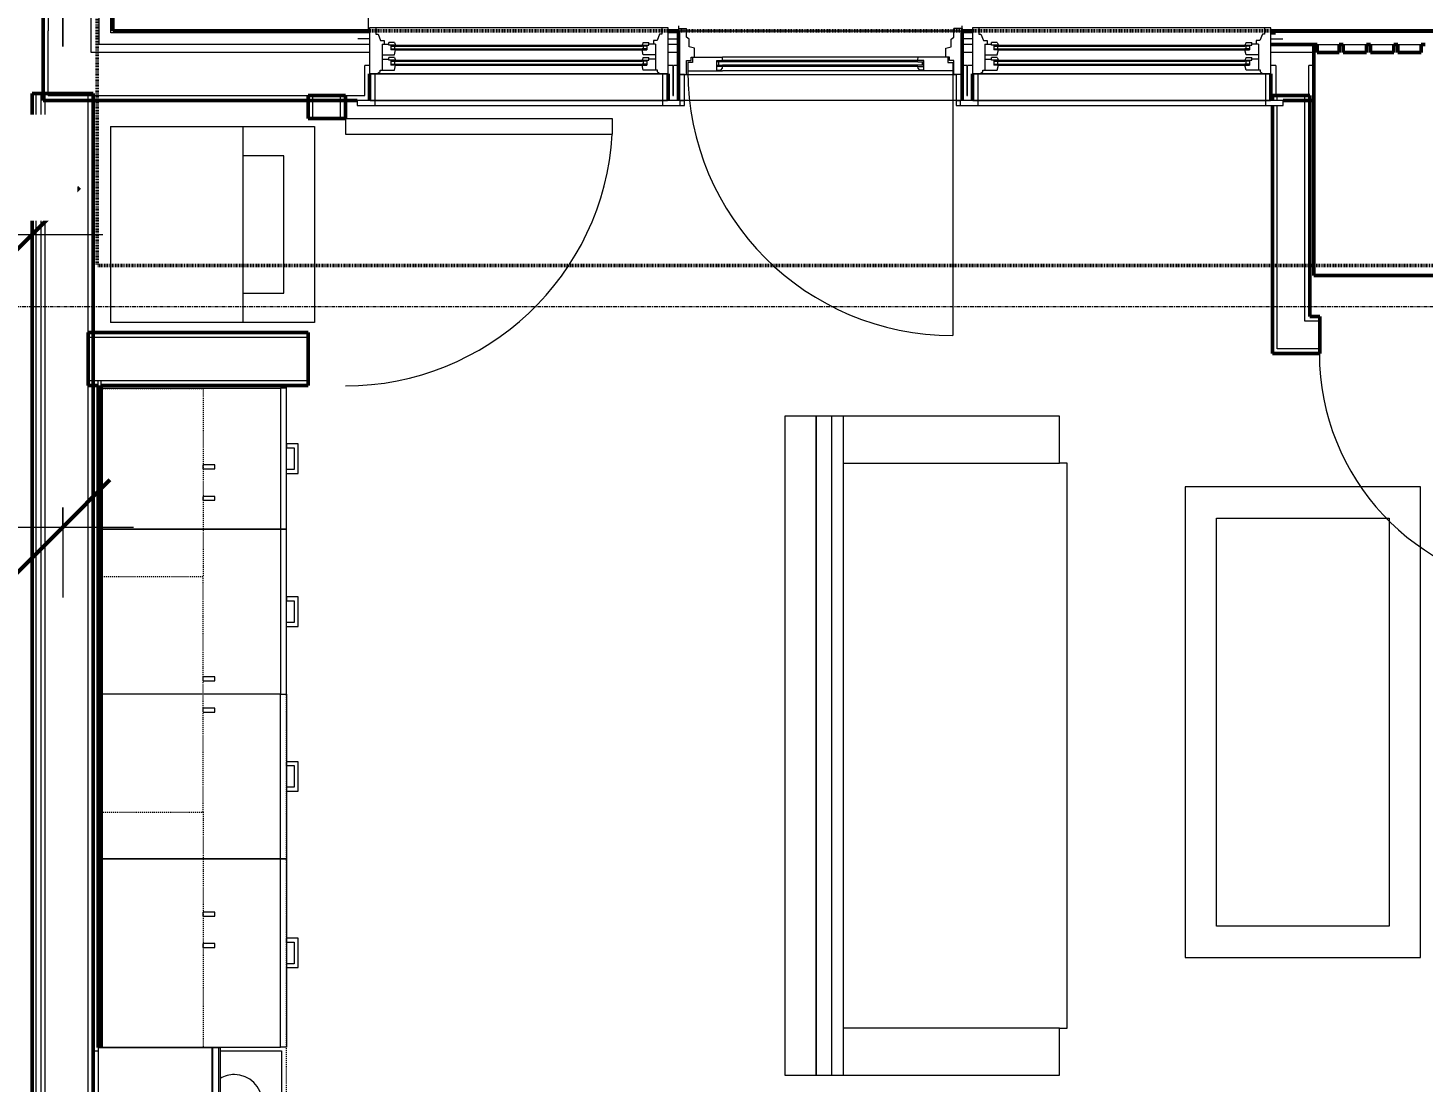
# Model space of a CAD drawing. Header units: inches. Extents: x -4217 to -1814, y 9706 to 12425.
# Drawn here: x -3410.9 to -3233.1, y 10717.4 to 10851.8 of the extents above; entities that cross this region are included whole.
import ezdxf

# ---------------------------------------------------------------- set-up
doc = ezdxf.new("R2010")
doc.units = ezdxf.units.IN
doc.header["$MEASUREMENT"] = 0
for name, pattern in [('Dash', [0.25, 0.125, -0.125]), ('Dash 1_16_', [0.125, 0.0625, -0.0625]), ('Grid Line 1_2_', [0.875, 0.5, -0.125, 0.125, -0.125])]:
    doc.linetypes.add(name, pattern=pattern)
for name, color, linetype, lineweight in [('A-ANNO-DIMS', 211, 'Continuous', 9), ('A-ANNO-DIMS-96', 211, 'Continuous', 9), ('A-DOOR-1', 7, 'Continuous', 9), ('A-DOOR-2', 50, 'Continuous', 20), ('A-DOOR-FRAM-1', 50, 'Continuous', 20), ('A-DOOR-FRAM-2', 7, 'Continuous', 9), ('A-DOOR-GLAZ-1', 7, 'Continuous', 9), ('A-FLOR-1', 10, 'Continuous', 13), ('A-FLOR-HRAL-1', 7, 'Continuous', 9), ('A-GENM-2', 7, 'Continuous', 9), ('A-GENM-3', 250, 'Continuous', 50), ('A-GLAZ-2', 250, 'Continuous', 50), ('A-GLAZ-3', 7, 'Continuous', 9), ('A-GLAZ-4', 50, 'Continuous', 20), ('A-WALL', 113, 'Continuous', 13), ('A-WALL-3', 250, 'Continuous', 50), ('A-WALL-4', 10, 'Continuous', 13), ('C-PROP-LINE-2', 91, 'Dash 1_16_', 50), ('I-FURN', 30, 'Continuous', 9), ('I-FURN-1', 7, 'Continuous', 9), ('I-WALL-3', 2, 'Continuous', 50), ('P-SANR-FIXT-2', 7, 'Continuous', 9), ('Q-CASE-3', 7, 'Continuous', 9), ('Q-CASE-4', 7, 'Dash', 9), ('Q-CASE-HDLN-1', 7, 'Dash', 9), ('Q-SPCQ-1', 7, 'Continuous', 9), ('S-GRID-1', 1, 'Grid Line 1_2_', 9)]:
    doc.layers.add(name, color=color, linetype=linetype, lineweight=lineweight)
doc.styles.add('Century Gothic', font='ufonts.com_century-gothic.ttf', dxfattribs={"height": 9})
doc.dimstyles.new('OD__1_16__Tol__', dxfattribs={"dimscale": 12, "dimtxt": 9.397514, "dimasz": 1, "dimexe": 0.75, "dimexo": 0.5, "dimgap": 0.125, "dimtad": 1, "dimdec": 4, "dimrnd": 0.0625, "dimzin": 3, "dimdsep": 46, "dimlunit": 4, "dimtxsty": 'Century Gothic', "dimblk1": 'OBLIQUE', "dimblk2": 'OBLIQUE', "dimsah": 1, "dimcen": 0.09, "dimdle": 0.75, "dimazin": 0, "dimtfac": 1, "dimtdec": 4, "dimtix": 1, "dimtmove": 0, "dimatfit": 3, "dimfxl": 1, "dimtvp": 1, "dimtfill": 1, "dimfrac": 2, "dimtolj": 1, "dimtzin": 0, "dimarcsym": 2})
doc.dimstyles.new('OD__1_8__Tol__', dxfattribs={"dimscale": 12, "dimtxt": 9.397514, "dimasz": 1, "dimexe": 0.75, "dimexo": 0.5, "dimgap": 0.125, "dimtad": 1, "dimdec": 3, "dimrnd": 0.125, "dimzin": 3, "dimdsep": 46, "dimlunit": 4, "dimtxsty": 'Century Gothic', "dimblk1": 'OBLIQUE', "dimblk2": 'OBLIQUE', "dimsah": 1, "dimcen": 0.09, "dimdle": 0.75, "dimazin": 0, "dimtfac": 1, "dimtdec": 4, "dimtix": 1, "dimtmove": 0, "dimatfit": 3, "dimfxl": 1, "dimtvp": 1, "dimtfill": 1, "dimfrac": 2, "dimtolj": 1, "dimtzin": 0, "dimarcsym": 2})

# ---------------------------------------------------------------- blocks, each defined once
blk = doc.blocks.new('DIMBLOCK2-FLOOR PLAN - 2ND FLOOR')
at = {"layer": 'A-ANNO-DIMS-96'}
for p, q in [((-3406.42, 10849.41), (-3406.42, 10966.51)), ((-3204.32, 10849.14), (-3204.32, 10966.51)), ((-3415.42, 10957.51), (-3204.32, 10957.51)), ((-3406.42, 10957.51), (-3406.42, 10849.41)), ((-3204.32, 10957.51), (-3204.32, 10849.14))]:
    blk.add_line(p, q, dxfattribs=at)
at = {"layer": 'A-ANNO-DIMS-96', "lineweight": 50}
for p, q in [((-3406.42, 10957.51), (-3400.42, 10963.51)), ((-3204.32, 10957.51), (-3198.32, 10963.51)), ((-3406.42, 10957.51), (-3412.42, 10951.51)), ((-3204.32, 10957.51), (-3210.32, 10951.51))]:
    blk.add_line(p, q, dxfattribs=at)
at = {"layer": 'A-ANNO-DIMS-96', "color": 0, "insert": (-3339.61, 10970.55), "char_height": 9, "width": 82.1611, "attachment_point": 1, "line_spacing_factor": 0.984502, "style": 'Century Gothic', "bg_fill": 3, "box_fill_scale": 1.25, "bg_fill_color": 256, "bg_fill_true_color": 13158600, "bg_fill_transparency": 0}
blk.add_mtext('16\' - 10 1/8"', dxfattribs=at)
blk = doc.blocks.new('_Oblique')
at = {"color": 0, "linetype": 'ByBlock', "lineweight": -2}
blk.add_line((-0.5, -0.5), (0.5, 0.5), dxfattribs=at)
blk = doc.blocks.new('DIMBLOCK18-FLOOR PLAN - 2ND FLOOR')
at = {"layer": 'A-ANNO-DIMS-96', "lineweight": 50}
for p, q in [((-3479.55, 10825.42), (-3473.55, 10831.42)), ((-3410.3, 10825.42), (-3404.3, 10831.42)), ((-3479.55, 10825.42), (-3485.55, 10819.42)), ((-3410.3, 10825.42), (-3416.3, 10819.42))]:
    blk.add_line(p, q, dxfattribs=at)
at = {"layer": 'A-ANNO-DIMS-96'}
for p, q in [((-3479.55, 10827.91), (-3479.55, 10816.42)), ((-3479.55, 10825.42), (-3479.55, 10827.91)), ((-3410.3, 10827.91), (-3410.3, 10816.42)), ((-3410.3, 10825.42), (-3410.3, 10827.91)), ((-3488.55, 10825.42), (-3401.3, 10825.42))]:
    blk.add_line(p, q, dxfattribs=at)
at = {"layer": 'A-ANNO-DIMS-96', "color": 0, "insert": (-3457.16, 10820.69), "char_height": 9, "width": 29.356, "attachment_point": 1, "line_spacing_factor": 0.984502, "style": 'Century Gothic', "bg_fill": 3, "box_fill_scale": 1.25, "bg_fill_color": 256, "bg_fill_true_color": 13158600, "bg_fill_transparency": 0}
blk.add_mtext('69.3', dxfattribs=at)
at = {"layer": 'A-ANNO-DIMS-96', "color": 0, "insert": (-3472.15, 10838.46), "char_height": 9, "width": 65.3351, "attachment_point": 1, "line_spacing_factor": 0.984502, "style": 'Century Gothic', "bg_fill": 3, "box_fill_scale": 1.25, "bg_fill_color": 256, "bg_fill_true_color": 13158600, "bg_fill_transparency": 0}
blk.add_mtext('5\' - 9 1/4"', dxfattribs=at)
blk = doc.blocks.new('DIMBLOCK19-FLOOR PLAN - 2ND FLOOR')
at = {"layer": 'A-ANNO-DIMS-96', "lineweight": 50}
for p, q in [((-3483.42, 10788.14), (-3477.42, 10794.14)), ((-3406.42, 10788.14), (-3400.42, 10794.14)), ((-3483.42, 10788.14), (-3489.42, 10782.14)), ((-3406.42, 10788.14), (-3412.42, 10782.14))]:
    blk.add_line(p, q, dxfattribs=at)
at = {"layer": 'A-ANNO-DIMS-96'}
for p, q in [((-3483.42, 10790.63), (-3483.42, 10779.14)), ((-3483.42, 10788.14), (-3483.42, 10790.63)), ((-3406.42, 10790.63), (-3406.42, 10779.14)), ((-3406.42, 10788.14), (-3406.42, 10790.63)), ((-3492.42, 10788.14), (-3397.42, 10788.14))]:
    blk.add_line(p, q, dxfattribs=at)
at = {"layer": 'A-ANNO-DIMS-96', "color": 0, "char_height": 9, "attachment_point": 1, "line_spacing_factor": 0.984502, "style": 'Century Gothic', "bg_fill": 3, "box_fill_scale": 1.25, "bg_fill_color": 256, "bg_fill_true_color": 13158600, "bg_fill_transparency": 0}
for s, insert, width in [('6\' - 5"', (-3460.66, 10801.18), 37.7691), ('77.0', (-3457.16, 10783.41), 29.356)]:
    blk.add_mtext(s, dxfattribs=dict(at, insert=insert, width=width))

msp = doc.modelspace()

# ---------------------------------------------------------------- linework, layer by layer
at = {"layer": 'A-DOOR-1'}
for centre, radius, start, end in [((-3370.42233, 10840.19731), 34.06659, 270, 356.634313), ((-3216.27618, 10810.2394), 30.06659, 180, 266.1859252)]:
    msp.add_arc(centre, radius, start, end, dxfattribs=at)
at = {"layer": 'A-DOOR-2'}
for p, q in [((-3370.42233, 10840.19731), (-3336.4145, 10840.19731)), ((-3370.42233, 10840.19731), (-3370.42233, 10838.19731)), ((-3336.4145, 10840.19731), (-3336.4145, 10838.19731)), ((-3370.42233, 10838.19731), (-3336.4145, 10838.19731))]:
    msp.add_line(p, q, dxfattribs=at)
at = {"layer": 'A-DOOR-FRAM-2'}
for p, q in [((-3327.74952, 10841.8894), (-3327.23624, 10841.8894)), ((-3292.61124, 10841.8894), (-3292.09796, 10841.8894))]:
    msp.add_line(p, q, dxfattribs=at)
at = {"layer": 'A-GENM-3'}
msp.add_line((-3247.06419, 10820.2019), (-3219.18919, 10820.2019), dxfattribs=at)
at = {"layer": 'A-GLAZ-3'}
for p, q in [((-3368.89796, 10841.8894), (-3327.74952, 10841.8894)), ((-3292.09796, 10841.8894), (-3250.94952, 10841.8894))]:
    msp.add_line(p, q, dxfattribs=at)
at = {"layer": 'A-WALL'}
for p, q in [((-3409.79874, 10450.9144), (-3409.79874, 10843.4144)), ((-3409.17374, 10451.5394), (-3409.17374, 10843.4144)), ((-3408.67374, 10452.0394), (-3408.67374, 10843.4144)), ((-3403.17374, 10457.5394), (-3403.17374, 10843.4144))]:
    msp.add_line(p, q, dxfattribs=at)
at = {"layer": 'A-WALL-3'}
for p, q in [((-3252.32374, 10841.8894), (-3252.32374, 10810.2394)), ((-3375.17233, 10840.19731), (-3370.42233, 10840.19731)), ((-3246.27618, 10814.9894), (-3247.57374, 10814.9894)), ((-3246.27618, 10810.2394), (-3246.27618, 10814.9894)), ((-3375.17233, 10806.19731), (-3375.17233, 10812.94731)), ((-3252.32374, 10810.2394), (-3251.69874, 10810.2394)), ((-3251.69874, 10810.2394), (-3247.57374, 10810.2394)), ((-3247.57374, 10810.2394), (-3246.27618, 10810.2394)), ((-3403.17374, 10806.19731), (-3401.92374, 10806.19731)), ((-3401.54874, 10806.19731), (-3375.17233, 10806.19731))]:
    msp.add_line(p, q, dxfattribs=at)
at = {"layer": 'A-WALL-4'}
for p, q in [((-3251.69874, 10810.8644), (-3251.69874, 10841.8894)), ((-3247.57374, 10814.3644), (-3248.19874, 10814.3644)), ((-3246.27618, 10814.3644), (-3247.57374, 10814.3644)), ((-3248.19874, 10810.8644), (-3251.69874, 10810.8644)), ((-3247.57374, 10810.8644), (-3248.19874, 10810.8644)), ((-3246.27618, 10810.8644), (-3247.57374, 10810.8644)), ((-3403.17374, 10806.82231), (-3401.92374, 10806.82231)), ((-3401.92374, 10806.82231), (-3401.54874, 10806.82231)), ((-3401.92374, 10806.82231), (-3401.54874, 10806.82231)), ((-3401.92374, 10806.19731), (-3401.92374, 10806.82231)), ((-3401.54874, 10806.82231), (-3375.17233, 10806.82231)), ((-3401.54874, 10806.19731), (-3401.54874, 10806.82231))]:
    msp.add_line(p, q, dxfattribs=at)
at = {"layer": 'I-FURN'}
for p, q in [((-3310.44874, 10718.2642), (-3310.44874, 10802.2642)), ((-3310.44874, 10802.2642), (-3310.44874, 10718.2642)), ((-3306.94874, 10802.2642), (-3310.44874, 10802.2642)), ((-3308.44874, 10718.2642), (-3308.44874, 10802.2642)), ((-3279.44874, 10802.2642), (-3306.94874, 10802.2642)), ((-3306.94874, 10718.2642), (-3306.94874, 10802.2642)), ((-3279.44874, 10796.2642), (-3279.44874, 10802.2642)), ((-3306.94874, 10796.2642), (-3279.44874, 10796.2642)), ((-3278.44874, 10796.2642), (-3279.44874, 10796.2642)), ((-3278.44874, 10724.2642), (-3278.44874, 10796.2642)), ((-3279.44874, 10724.2642), (-3306.94874, 10724.2642)), ((-3279.44874, 10724.2642), (-3278.44874, 10724.2642)), ((-3279.44874, 10718.2642), (-3279.44874, 10724.2642)), ((-3310.44874, 10718.2642), (-3306.94874, 10718.2642)), ((-3306.94874, 10718.2642), (-3279.44874, 10718.2642))]:
    msp.add_line(p, q, dxfattribs=at)
at = {"layer": 'I-FURN-1'}
for p, q in [((-3314.44874, 10802.2642), (-3314.44874, 10718.2642)), ((-3310.44874, 10802.2642), (-3314.44874, 10802.2642)), ((-3233.44874, 10793.2642), (-3263.44874, 10793.2642)), ((-3263.44874, 10793.2642), (-3263.44874, 10733.2642)), ((-3233.44874, 10733.2642), (-3233.44874, 10793.2642)), ((-3259.44874, 10737.2642), (-3259.44874, 10789.2642)), ((-3259.44874, 10789.2642), (-3237.44874, 10789.2642)), ((-3237.44874, 10789.2642), (-3237.44874, 10737.2642)), ((-3237.44874, 10737.2642), (-3259.44874, 10737.2642)), ((-3263.44874, 10733.2642), (-3233.44874, 10733.2642)), ((-3314.44874, 10718.2642), (-3310.44874, 10718.2642))]:
    msp.add_line(p, q, dxfattribs=at)
at = {"layer": 'I-WALL-3'}
for p, q in [((-3410.29874, 10843.4144), (-3410.29874, 10450.4144)), ((-3402.54874, 10843.4144), (-3410.29874, 10843.4144)), ((-3402.54874, 10458.1644), (-3402.54874, 10843.4144))]:
    msp.add_line(p, q, dxfattribs=at)
at = {"layer": 'P-SANR-FIXT-2'}
for p, q in [((-3400.33483, 10839.19731), (-3374.33483, 10839.19731)), ((-3400.33483, 10839.19731), (-3400.33483, 10814.19731)), ((-3383.42858, 10814.19731), (-3383.42858, 10839.19731)), ((-3374.33483, 10839.19731), (-3374.33483, 10814.19731)), ((-3378.24108, 10835.44731), (-3383.42858, 10835.44731)), ((-3378.24108, 10817.94731), (-3378.24108, 10835.44731)), ((-3383.42858, 10817.94731), (-3378.24108, 10817.94731)), ((-3374.33483, 10814.19731), (-3400.33483, 10814.19731))]:
    msp.add_line(p, q, dxfattribs=at)
at = {"layer": 'Q-CASE-3'}
for p, q in [((-3401.54874, 10805.85361), (-3378.67374, 10805.85361)), ((-3377.92374, 10805.85361), (-3378.67374, 10805.85361)), ((-3378.67374, 10805.85361), (-3378.67374, 10787.85361)), ((-3377.92374, 10787.85361), (-3377.92374, 10805.85361)), ((-3376.42374, 10798.72861), (-3377.92374, 10798.72861)), ((-3377.92374, 10798.72861), (-3377.92374, 10798.22923)), ((-3377.92374, 10798.22923), (-3376.92311, 10798.22923)), ((-3376.92311, 10798.22923), (-3376.92311, 10795.47798)), ((-3376.42374, 10794.97861), (-3376.42374, 10798.72861)), ((-3388.54874, 10795.55955), (-3388.54874, 10796.048)), ((-3387.04948, 10796.048), (-3388.54874, 10796.048)), ((-3387.04948, 10795.55955), (-3387.04948, 10796.048)), ((-3388.54874, 10795.55955), (-3387.04948, 10795.55955)), ((-3377.92374, 10794.97861), (-3377.92374, 10795.47798)), ((-3376.92311, 10795.47798), (-3377.92374, 10795.47798)), ((-3377.92374, 10794.97861), (-3376.42374, 10794.97861)), ((-3388.54874, 10791.55955), (-3388.54874, 10792.048)), ((-3387.04948, 10792.048), (-3388.54874, 10792.048)), ((-3387.04948, 10791.55955), (-3387.04948, 10792.048)), ((-3388.54874, 10791.55955), (-3387.04948, 10791.55955)), ((-3377.92374, 10787.85361), (-3378.67374, 10787.85361)), ((-3378.67374, 10787.85361), (-3378.67374, 10766.85361)), ((-3378.67374, 10787.85361), (-3377.92374, 10787.85361)), ((-3377.92374, 10766.85361), (-3377.92374, 10787.85361)), ((-3376.42374, 10779.22861), (-3377.92374, 10779.22861)), ((-3377.92374, 10779.22861), (-3377.92374, 10778.72923)), ((-3377.92374, 10778.72923), (-3376.92311, 10778.72923)), ((-3376.92311, 10778.72923), (-3376.92311, 10775.97798)), ((-3376.42374, 10775.47861), (-3376.42374, 10779.22861)), ((-3377.92374, 10775.47861), (-3377.92374, 10775.97798)), ((-3376.92311, 10775.97798), (-3377.92374, 10775.97798)), ((-3377.92374, 10775.47861), (-3376.42374, 10775.47861)), ((-3388.54874, 10768.548), (-3388.54874, 10769.03644)), ((-3387.04948, 10769.03644), (-3388.54874, 10769.03644)), ((-3387.04948, 10768.548), (-3387.04948, 10769.03644)), ((-3388.54874, 10768.548), (-3387.04948, 10768.548)), ((-3378.67374, 10766.85361), (-3401.54874, 10766.85361)), ((-3378.67374, 10766.85361), (-3401.54874, 10766.85361)), ((-3378.67374, 10766.85361), (-3377.92374, 10766.85361)), ((-3378.67374, 10745.85361), (-3378.67374, 10766.85361)), ((-3378.67374, 10766.85361), (-3377.92374, 10766.85361)), ((-3377.92374, 10766.85361), (-3377.92374, 10745.85361)), ((-3388.54874, 10764.548), (-3388.54874, 10765.03644)), ((-3387.04948, 10765.03644), (-3388.54874, 10765.03644)), ((-3388.54874, 10764.548), (-3387.04948, 10764.548)), ((-3387.04948, 10764.548), (-3387.04948, 10765.03644)), ((-3377.92374, 10757.72923), (-3377.92374, 10758.22861)), ((-3376.42374, 10758.22861), (-3377.92374, 10758.22861)), ((-3377.92374, 10757.72923), (-3376.92311, 10757.72923)), ((-3376.92311, 10757.72923), (-3376.92311, 10754.97798)), ((-3376.42374, 10754.47861), (-3376.42374, 10758.22861)), ((-3377.92374, 10754.97798), (-3377.92374, 10754.47861)), ((-3376.92311, 10754.97798), (-3377.92374, 10754.97798)), ((-3377.92374, 10754.47861), (-3376.42374, 10754.47861)), ((-3378.67374, 10745.85361), (-3401.54874, 10745.85361)), ((-3401.54874, 10745.85361), (-3378.67374, 10745.85361)), ((-3378.67374, 10745.85361), (-3377.92374, 10745.85361)), ((-3378.67374, 10721.85361), (-3378.67374, 10745.85361)), ((-3377.92374, 10745.85361), (-3378.67374, 10745.85361)), ((-3377.92374, 10745.85361), (-3377.92374, 10721.85361)), ((-3388.54874, 10738.55955), (-3388.54874, 10739.048)), ((-3387.04948, 10739.048), (-3388.54874, 10739.048)), ((-3387.04948, 10738.55955), (-3387.04948, 10739.048)), ((-3388.54874, 10738.55955), (-3387.04948, 10738.55955)), ((-3377.92374, 10735.22923), (-3377.92374, 10735.72861)), ((-3376.42374, 10735.72861), (-3377.92374, 10735.72861)), ((-3377.92374, 10735.22923), (-3376.92311, 10735.22923)), ((-3376.92311, 10735.22923), (-3376.92311, 10732.47798)), ((-3376.42374, 10731.97861), (-3376.42374, 10735.72861)), ((-3388.54874, 10734.55955), (-3388.54874, 10735.048)), ((-3387.04948, 10735.048), (-3388.54874, 10735.048)), ((-3388.54874, 10734.55955), (-3387.04948, 10734.55955)), ((-3387.04948, 10734.55955), (-3387.04948, 10735.048)), ((-3377.92374, 10732.47798), (-3377.92374, 10731.97861)), ((-3376.92311, 10732.47798), (-3377.92374, 10732.47798)), ((-3377.92374, 10731.97861), (-3376.42374, 10731.97861)), ((-3401.92374, 10721.798), (-3387.43555, 10721.798)), ((-3401.92374, 10721.798), (-3401.92374, 10691.91611)), ((-3401.54874, 10721.85361), (-3378.67374, 10721.85361)), ((-3387.43555, 10721.798), (-3387.43555, 10691.91611)), ((-3387.31744, 10691.91611), (-3387.31744, 10721.798)), ((-3387.31744, 10721.798), (-3386.53004, 10721.798)), ((-3386.53004, 10721.798), (-3386.3244, 10721.798)), ((-3386.53004, 10691.91611), (-3386.53004, 10721.798)), ((-3386.3244, 10691.91611), (-3386.3244, 10721.798)), ((-3377.92374, 10721.85361), (-3378.67374, 10721.85361))]:
    msp.add_line(p, q, dxfattribs=at)
at = {"layer": 'Q-CASE-4'}
for p, q in [((-3401.54874, 10805.798), (-3388.54874, 10805.798)), ((-3388.54874, 10805.798), (-3388.54874, 10781.798)), ((-3388.54874, 10751.798), (-3388.54874, 10781.798)), ((-3401.54874, 10721.798), (-3401.54874, 10751.798)), ((-3401.54874, 10751.798), (-3388.54874, 10751.798)), ((-3401.54874, 10751.798), (-3388.54874, 10751.798)), ((-3388.54874, 10751.798), (-3388.54874, 10721.798)), ((-3388.54874, 10721.798), (-3401.54874, 10721.798))]:
    msp.add_line(p, q, dxfattribs=at)
at = {"layer": 'Q-CASE-HDLN-1'}
msp.add_line((-3377.92374, 10675.85361), (-3377.92374, 10806.19731), dxfattribs=at)
at = {"layer": 'Q-SPCQ-1'}
for p, q in [((-3402.54874, 10721.35361), (-3401.92374, 10721.35361)), ((-3387.43555, 10721.35361), (-3387.31744, 10721.35361)), ((-3386.3246, 10721.35361), (-3378.54874, 10721.35361)), ((-3378.54874, 10721.35361), (-3378.54874, 10691.35361))]:
    msp.add_line(p, q, dxfattribs=at)
for start, end in [(90, 121.1815112), (270, 90)]:
    msp.add_arc((-3384.54874, 10714.85361), 3.5, start, end, dxfattribs=at)

# ---------------------------------------------------------------- next in the draw order: dimensions: what is measured, and where the dimension line sits
at = {"layer": 'A-ANNO-DIMS'}
for base, p1, p2, dimstyle, override, picture, middle in [((-3204.32374, 10957.51007), (-3406.42374, 10843.4144), (-3204.32374, 10843.1394), 'OD__1_8__Tol__', {"dimpost": '<>', "dimfxl": 202.100187}, 'DIMBLOCK2-FLOOR PLAN - 2ND FLOOR', (-3305.37374, 10964.23508)), ((-3410.29874, 10825.42101), (-3479.54874, 10833.90629), (-3410.29874, 10833.90629), 'OD__1_16__Tol__', {"dimpost": '<>\\X', "dimfxl": 69.25}, 'DIMBLOCK18-FLOOR PLAN - 2ND FLOOR', (-3444.92374, 10825.42101)), ((-3406.42374, 10788.1413), (-3483.42374, 10796.62658), (-3406.42374, 10796.62658), 'OD__1_16__Tol__', {"dimpost": '<>\\X', "dimfxl": 77}, 'DIMBLOCK19-FLOOR PLAN - 2ND FLOOR', (-3444.92374, 10788.1413))]:
    dim = msp.add_linear_dim(base=base, p1=p1, p2=p2, dimstyle=dimstyle, override=override, dxfattribs=at)
    dim.commit()
    dim.dimension.update_dxf_attribs({"geometry": picture, "text_midpoint": middle})

# ---------------------------------------------------------------- next in the draw order: linework, layer by layer
at = {"layer": 'A-DOOR-1'}
msp.add_line((-3293.04874, 10846.29565), (-3293.04874, 10812.54565), dxfattribs=at)
msp.add_arc((-3293.04874, 10846.29565), 33.75, 180, 270, dxfattribs=at)
at = {"layer": 'A-DOOR-2'}
for p, q in [((-3326.18238, 10847.36865), (-3326.79874, 10847.3579)), ((-3326.79874, 10847.3579), (-3326.79874, 10846.29565)), ((-3326.18238, 10848.01415), (-3326.18238, 10847.36865)), ((-3326.18238, 10848.01415), (-3322.36124, 10848.01415)), ((-3323.11124, 10847.6079), (-3322.36124, 10847.6079)), ((-3323.11124, 10846.29565), (-3323.11124, 10847.6079)), ((-3322.36124, 10847.7019), (-3322.39158, 10848.01415)), ((-3297.48624, 10848.0144), (-3322.36124, 10848.0144)), ((-3322.36124, 10847.6079), (-3322.36124, 10847.7019)), ((-3293.66509, 10848.01415), (-3297.48624, 10848.01415)), ((-3297.48624, 10847.7019), (-3297.45589, 10848.01415)), ((-3297.48624, 10847.6079), (-3297.48624, 10847.7019)), ((-3296.73624, 10847.6079), (-3297.48624, 10847.6079)), ((-3296.73624, 10846.29565), (-3296.73624, 10847.6079)), ((-3293.66509, 10848.01415), (-3293.66509, 10847.36865)), ((-3293.66509, 10847.36865), (-3293.04874, 10847.3579)), ((-3293.04874, 10847.3579), (-3293.04874, 10846.29565)), ((-3326.79874, 10846.29565), (-3322.36124, 10846.29565)), ((-3322.36124, 10846.8579), (-3323.11124, 10846.8579)), ((-3323.11124, 10846.3579), (-3322.59727, 10846.3579)), ((-3323.11124, 10846.29565), (-3323.11124, 10846.3579)), ((-3322.59727, 10846.3579), (-3322.39224, 10846.6099)), ((-3322.39224, 10846.6099), (-3322.36124, 10846.7959)), ((-3322.36124, 10846.7959), (-3322.36124, 10846.8579)), ((-3297.48624, 10846.29565), (-3322.36124, 10846.29565)), ((-3297.48624, 10846.8579), (-3296.73624, 10846.8579)), ((-3297.48624, 10846.7959), (-3297.48624, 10846.8579)), ((-3297.45524, 10846.6099), (-3297.48624, 10846.7959)), ((-3293.04874, 10846.29565), (-3297.48624, 10846.29565)), ((-3297.25021, 10846.3579), (-3297.45524, 10846.6099)), ((-3296.73624, 10846.3579), (-3297.25021, 10846.3579)), ((-3296.73624, 10846.29565), (-3296.73624, 10846.3579))]:
    msp.add_line(p, q, dxfattribs=at)
at = {"layer": 'A-DOOR-FRAM-1'}
for p, q in [((-3327.98624, 10852.04565), (-3327.98624, 10851.3894)), ((-3327.98624, 10851.7019), (-3327.98624, 10845.8269)), ((-3327.98624, 10851.7019), (-3326.95499, 10851.7019)), ((-3326.95499, 10850.58025), (-3326.95499, 10851.7019)), ((-3292.89249, 10850.58025), (-3292.89249, 10851.7019)), ((-3291.86124, 10851.7019), (-3292.89249, 10851.7019)), ((-3291.86124, 10851.3894), (-3291.86124, 10852.04565)), ((-3291.86124, 10851.7019), (-3291.86124, 10845.8269)), ((-3329.31202, 10850.3894), (-3327.98624, 10850.3894)), ((-3326.61124, 10850.33955), (-3326.95499, 10850.58025)), ((-3326.61124, 10849.3384), (-3326.61124, 10850.33955)), ((-3325.92374, 10849.18322), (-3326.61124, 10849.3384)), ((-3325.92374, 10848.0459), (-3325.92374, 10849.18322)), ((-3293.92374, 10849.18322), (-3293.23624, 10849.3384)), ((-3293.92374, 10848.0459), (-3293.92374, 10849.18322)), ((-3293.23624, 10850.33955), (-3292.89249, 10850.58025)), ((-3293.23624, 10849.3384), (-3293.23624, 10850.33955)), ((-3290.53546, 10850.3894), (-3291.86124, 10850.3894)), ((-3326.95499, 10847.6089), (-3326.37624, 10847.6089)), ((-3326.95499, 10845.8269), (-3326.95499, 10847.6089)), ((-3326.37624, 10847.6089), (-3326.37624, 10848.0459)), ((-3326.37624, 10848.0459), (-3325.92374, 10848.0459)), ((-3293.47124, 10848.0459), (-3293.92374, 10848.0459)), ((-3293.47124, 10847.6089), (-3293.47124, 10848.0459)), ((-3292.89249, 10847.6089), (-3293.47124, 10847.6089)), ((-3292.89249, 10845.8269), (-3292.89249, 10847.6089)), ((-3327.61124, 10845.8269), (-3327.98624, 10845.8269)), ((-3327.98624, 10845.8269), (-3326.95499, 10845.8269)), ((-3327.98624, 10845.8269), (-3327.86124, 10845.8269)), ((-3327.23624, 10845.8269), (-3292.61124, 10845.8269)), ((-3291.86124, 10845.8269), (-3292.89249, 10845.8269)), ((-3291.98624, 10845.8269), (-3291.86124, 10845.8269))]:
    msp.add_line(p, q, dxfattribs=at)
at = {"layer": 'A-DOOR-FRAM-2'}
for p, q in [((-3327.23624, 10845.8269), (-3327.86124, 10845.8269)), ((-3327.86124, 10845.8269), (-3327.86124, 10842.5144)), ((-3327.23624, 10842.5144), (-3327.23624, 10845.8269)), ((-3291.98624, 10845.8269), (-3292.61124, 10845.8269)), ((-3292.61124, 10845.8269), (-3292.61124, 10842.5144)), ((-3291.98624, 10842.5144), (-3291.98624, 10845.8269)), ((-3327.74952, 10842.5144), (-3327.23624, 10842.5144)), ((-3327.23624, 10842.5144), (-3327.74952, 10842.5144)), ((-3327.23624, 10841.8894), (-3327.23624, 10842.5144)), ((-3292.61124, 10842.5144), (-3292.09796, 10842.5144)), ((-3292.09796, 10842.5144), (-3292.61124, 10842.5144)), ((-3292.61124, 10842.5144), (-3292.61124, 10841.8894))]:
    msp.add_line(p, q, dxfattribs=at)
at = {"layer": 'A-DOOR-GLAZ-1'}
for p, q in [((-3322.36124, 10847.4519), (-3323.11124, 10847.4519)), ((-3322.90124, 10847.4519), (-3322.90124, 10847.0144)), ((-3297.48624, 10847.60815), (-3322.36124, 10847.60815)), ((-3297.48624, 10847.4519), (-3322.36124, 10847.4519)), ((-3297.48624, 10847.4519), (-3296.73624, 10847.4519)), ((-3296.94624, 10847.4519), (-3296.94624, 10847.0144)), ((-3323.11124, 10847.0144), (-3322.36124, 10847.0144)), ((-3297.48624, 10847.0144), (-3322.36124, 10847.0144)), ((-3297.48624, 10846.85815), (-3322.36124, 10846.85815)), ((-3296.73624, 10847.0144), (-3297.48624, 10847.0144))]:
    msp.add_line(p, q, dxfattribs=at)
at = {"layer": 'A-FLOR-1'}
for p, q in [((-3329.31202, 10851.5769), (-3327.98624, 10851.5769)), ((-3291.86124, 10851.5769), (-3290.53546, 10851.5769))]:
    msp.add_line(p, q, dxfattribs=at)
at = {"layer": 'A-FLOR-HRAL-1'}
msp.add_line((-3367.52374, 10917.0016), (-3367.52374, 10851.3894), dxfattribs=at)
at = {"layer": 'A-GENM-2'}
for p, q in [((-3246.62669, 10849.6394), (-3243.82982, 10849.6394)), ((-3243.32982, 10849.6394), (-3240.34544, 10849.6394)), ((-3239.84544, 10849.6394), (-3236.86107, 10849.6394)), ((-3236.36107, 10849.6394), (-3233.37669, 10849.6394))]:
    msp.add_line(p, q, dxfattribs=at)
at = {"layer": 'A-GENM-3'}
for p, q in [((-3247.06419, 10849.6394), (-3247.06419, 10820.2019)), ((-3246.62669, 10849.6394), (-3247.06419, 10849.6394)), ((-3246.62669, 10848.6394), (-3246.62669, 10849.6394)), ((-3243.32982, 10849.6394), (-3243.82982, 10849.6394)), ((-3243.82982, 10849.6394), (-3243.82982, 10848.6394)), ((-3243.32982, 10848.6394), (-3243.32982, 10849.6394)), ((-3239.84544, 10849.6394), (-3240.34544, 10849.6394)), ((-3240.34544, 10849.6394), (-3240.34544, 10848.6394)), ((-3239.84544, 10848.6394), (-3239.84544, 10849.6394)), ((-3236.36107, 10849.6394), (-3236.86107, 10849.6394)), ((-3236.86107, 10849.6394), (-3236.86107, 10848.6394)), ((-3236.36107, 10848.6394), (-3236.36107, 10849.6394)), ((-3232.87669, 10849.6394), (-3233.37669, 10849.6394)), ((-3233.37669, 10849.6394), (-3233.37669, 10848.6394)), ((-3243.82982, 10848.6394), (-3246.62669, 10848.6394)), ((-3240.34544, 10848.6394), (-3243.32982, 10848.6394)), ((-3236.86107, 10848.6394), (-3239.84544, 10848.6394)), ((-3233.37669, 10848.6394), (-3236.36107, 10848.6394))]:
    msp.add_line(p, q, dxfattribs=at)
at = {"layer": 'A-GLAZ-2'}
for p, q in [((-3213.92452, 10851.3894), (-3251.94796, 10851.3894)), ((-3251.94796, 10851.3269), (-3213.92452, 10851.3269))]:
    msp.add_line(p, q, dxfattribs=at)
at = {"layer": 'A-GLAZ-3'}
for p, q in [((-3364.61671, 10849.4519), (-3364.02296, 10849.4519)), ((-3364.61671, 10849.0769), (-3364.02296, 10849.0769)), ((-3364.14796, 10849.4519), (-3364.14796, 10849.0769)), ((-3364.02296, 10849.5769), (-3332.62452, 10849.5769)), ((-3364.02296, 10849.4519), (-3332.62452, 10849.4519)), ((-3364.02296, 10849.0769), (-3332.62452, 10849.0769)), ((-3364.02296, 10848.9519), (-3332.62452, 10848.9519)), ((-3332.03077, 10849.4519), (-3332.62452, 10849.4519)), ((-3332.03077, 10849.0769), (-3332.62452, 10849.0769)), ((-3332.49952, 10849.4519), (-3332.49952, 10849.0769)), ((-3287.81671, 10849.4519), (-3287.22296, 10849.4519)), ((-3287.81671, 10849.0769), (-3287.22296, 10849.0769)), ((-3287.34796, 10849.4519), (-3287.34796, 10849.0769)), ((-3287.22296, 10849.5769), (-3255.82452, 10849.5769)), ((-3287.22296, 10849.4519), (-3255.82452, 10849.4519)), ((-3287.22296, 10849.0769), (-3255.82452, 10849.0769)), ((-3287.22296, 10848.9519), (-3255.82452, 10848.9519)), ((-3255.23077, 10849.4519), (-3255.82452, 10849.4519)), ((-3255.23077, 10849.0769), (-3255.82452, 10849.0769)), ((-3255.69952, 10849.4519), (-3255.69952, 10849.0769)), ((-3364.61671, 10847.5144), (-3364.02296, 10847.5144)), ((-3364.61671, 10847.1394), (-3364.02296, 10847.1394)), ((-3364.14796, 10847.5144), (-3364.14796, 10847.1394)), ((-3364.02296, 10847.6394), (-3332.62452, 10847.6394)), ((-3364.02296, 10847.5144), (-3332.62452, 10847.5144)), ((-3364.02296, 10847.1394), (-3332.62452, 10847.1394)), ((-3332.03077, 10847.5144), (-3332.62452, 10847.5144)), ((-3332.03077, 10847.1394), (-3332.62452, 10847.1394)), ((-3332.49952, 10847.5144), (-3332.49952, 10847.1394)), ((-3287.81671, 10847.5144), (-3287.22296, 10847.5144)), ((-3287.81671, 10847.1394), (-3287.22296, 10847.1394)), ((-3287.34796, 10847.5144), (-3287.34796, 10847.1394)), ((-3287.22296, 10847.6394), (-3255.82452, 10847.6394)), ((-3287.22296, 10847.5144), (-3255.82452, 10847.5144)), ((-3287.22296, 10847.1394), (-3255.82452, 10847.1394)), ((-3255.23077, 10847.5144), (-3255.82452, 10847.5144)), ((-3255.23077, 10847.1394), (-3255.82452, 10847.1394)), ((-3255.69952, 10847.5144), (-3255.69952, 10847.1394)), ((-3329.37452, 10845.8894), (-3367.27296, 10845.8894)), ((-3367.27296, 10845.8894), (-3367.27296, 10842.5144)), ((-3366.64796, 10845.8894), (-3366.64796, 10842.5144)), ((-3364.02296, 10847.0144), (-3332.62452, 10847.0144)), ((-3329.99952, 10845.8894), (-3329.99952, 10842.5144)), ((-3329.37452, 10842.5144), (-3329.37452, 10845.8894)), ((-3252.57452, 10845.8894), (-3290.47296, 10845.8894)), ((-3290.47296, 10845.8894), (-3290.47296, 10842.5144)), ((-3289.84796, 10845.8894), (-3289.84796, 10842.5144)), ((-3287.22296, 10847.0144), (-3255.82452, 10847.0144)), ((-3253.19952, 10845.8894), (-3253.19952, 10842.5144)), ((-3252.57452, 10842.5144), (-3252.57452, 10845.8894)), ((-3327.74952, 10842.5144), (-3368.89796, 10842.5144)), ((-3368.89796, 10842.5144), (-3368.89796, 10841.8894)), ((-3367.27296, 10842.5144), (-3329.37452, 10842.5144)), ((-3366.64796, 10842.5144), (-3366.64796, 10841.8894)), ((-3329.99952, 10842.5144), (-3329.99952, 10841.8894)), ((-3327.74952, 10841.8894), (-3327.74952, 10842.5144)), ((-3250.94952, 10842.5144), (-3292.09796, 10842.5144)), ((-3292.09796, 10842.5144), (-3292.09796, 10841.8894)), ((-3290.47296, 10842.5144), (-3252.57452, 10842.5144)), ((-3289.84796, 10842.5144), (-3289.84796, 10841.8894)), ((-3253.19952, 10842.5144), (-3253.19952, 10841.8894)), ((-3250.94952, 10841.8894), (-3250.94952, 10842.5144))]:
    msp.add_line(p, q, dxfattribs=at)
at = {"layer": 'A-GLAZ-4'}
for p, q in [((-3329.31202, 10851.7644), (-3367.33546, 10851.7644)), ((-3367.33546, 10851.7644), (-3367.33546, 10845.8894)), ((-3366.52296, 10851.7644), (-3366.52296, 10850.9519)), ((-3366.52296, 10850.9519), (-3366.24827, 10850.9519)), ((-3366.24827, 10850.9519), (-3365.92921, 10850.1394)), ((-3330.3992, 10850.9519), (-3330.71827, 10850.1394)), ((-3330.12452, 10850.9519), (-3330.3992, 10850.9519)), ((-3330.12452, 10851.7644), (-3330.12452, 10850.9519)), ((-3329.31202, 10845.8894), (-3329.31202, 10851.7644)), ((-3252.51202, 10851.7644), (-3290.53546, 10851.7644)), ((-3290.53546, 10851.7644), (-3290.53546, 10845.8894)), ((-3289.72296, 10851.7644), (-3289.72296, 10850.9519)), ((-3289.72296, 10850.9519), (-3289.44827, 10850.9519)), ((-3289.44827, 10850.9519), (-3289.12921, 10850.1394)), ((-3253.5992, 10850.9519), (-3253.91827, 10850.1394)), ((-3253.32452, 10850.9519), (-3253.5992, 10850.9519)), ((-3253.32452, 10851.7644), (-3253.32452, 10850.9519)), ((-3252.51202, 10845.8894), (-3252.51202, 10851.7644)), ((-3367.33546, 10850.3894), (-3368.83546, 10850.3894)), ((-3365.92921, 10850.1394), (-3365.46046, 10850.1394)), ((-3365.74171, 10849.7019), (-3364.89796, 10849.7019)), ((-3365.74171, 10849.7019), (-3365.74171, 10846.3894)), ((-3365.46046, 10850.1394), (-3365.46046, 10849.7019)), ((-3364.17921, 10849.92065), (-3364.89796, 10849.92065)), ((-3364.89796, 10849.5769), (-3364.89796, 10849.92065)), ((-3364.02608, 10849.5769), (-3364.89796, 10849.5769)), ((-3364.61671, 10849.5769), (-3364.61671, 10848.9519)), ((-3364.02296, 10848.9519), (-3364.61671, 10848.9519)), ((-3364.17921, 10849.92065), (-3364.02608, 10849.5769)), ((-3364.17921, 10848.3269), (-3364.02296, 10848.9519)), ((-3332.62452, 10848.9519), (-3332.03077, 10848.9519)), ((-3332.46827, 10848.3269), (-3332.62452, 10848.9519)), ((-3332.46827, 10849.92065), (-3332.62139, 10849.5769)), ((-3332.62139, 10849.5769), (-3331.74952, 10849.5769)), ((-3332.46827, 10849.92065), (-3331.74952, 10849.92065)), ((-3332.03077, 10849.5769), (-3332.03077, 10848.9519)), ((-3331.74952, 10849.5769), (-3331.74952, 10849.92065)), ((-3330.90577, 10849.7019), (-3331.74952, 10849.7019)), ((-3331.18702, 10850.1394), (-3331.18702, 10849.7019)), ((-3330.71827, 10850.1394), (-3331.18702, 10850.1394)), ((-3330.90577, 10849.7019), (-3330.90577, 10846.3894)), ((-3329.31202, 10850.3894), (-3327.81202, 10850.3894)), ((-3290.53546, 10850.3894), (-3292.03546, 10850.3894)), ((-3289.12921, 10850.1394), (-3288.66046, 10850.1394)), ((-3288.94171, 10849.7019), (-3288.09796, 10849.7019)), ((-3288.94171, 10849.7019), (-3288.94171, 10846.3894)), ((-3288.66046, 10850.1394), (-3288.66046, 10849.7019)), ((-3287.37921, 10849.92065), (-3288.09796, 10849.92065)), ((-3288.09796, 10849.5769), (-3288.09796, 10849.92065)), ((-3287.22608, 10849.5769), (-3288.09796, 10849.5769)), ((-3287.81671, 10849.5769), (-3287.81671, 10848.9519)), ((-3287.22296, 10848.9519), (-3287.81671, 10848.9519)), ((-3287.37921, 10849.92065), (-3287.22608, 10849.5769)), ((-3287.37921, 10848.3269), (-3287.22296, 10848.9519)), ((-3255.82452, 10848.9519), (-3255.23077, 10848.9519)), ((-3255.66827, 10848.3269), (-3255.82452, 10848.9519)), ((-3255.66827, 10849.92065), (-3255.82139, 10849.5769)), ((-3255.82139, 10849.5769), (-3254.94952, 10849.5769)), ((-3255.66827, 10849.92065), (-3254.94952, 10849.92065)), ((-3255.23077, 10849.5769), (-3255.23077, 10848.9519)), ((-3254.94952, 10849.5769), (-3254.94952, 10849.92065)), ((-3254.10577, 10849.7019), (-3254.94952, 10849.7019)), ((-3254.38702, 10850.1394), (-3254.38702, 10849.7019)), ((-3253.91827, 10850.1394), (-3254.38702, 10850.1394)), ((-3254.10577, 10849.7019), (-3254.10577, 10846.3894)), ((-3252.51202, 10850.3894), (-3251.01202, 10850.3894)), ((-3365.74171, 10848.3269), (-3364.17921, 10848.3269)), ((-3365.74171, 10847.7644), (-3364.89796, 10847.7644)), ((-3364.17921, 10847.98315), (-3364.89796, 10847.98315)), ((-3364.89796, 10847.6394), (-3364.89796, 10847.98315)), ((-3364.02608, 10847.6394), (-3364.89796, 10847.6394)), ((-3364.61671, 10847.6394), (-3364.61671, 10847.0144)), ((-3364.17921, 10847.98315), (-3364.02608, 10847.6394)), ((-3332.46827, 10847.98315), (-3332.62139, 10847.6394)), ((-3332.62139, 10847.6394), (-3331.74952, 10847.6394)), ((-3330.90577, 10848.3269), (-3332.46827, 10848.3269)), ((-3332.46827, 10847.98315), (-3331.74952, 10847.98315)), ((-3332.03077, 10847.6394), (-3332.03077, 10847.0144)), ((-3331.74952, 10847.6394), (-3331.74952, 10847.98315)), ((-3330.90577, 10847.7644), (-3331.74952, 10847.7644)), ((-3288.94171, 10848.3269), (-3287.37921, 10848.3269)), ((-3288.94171, 10847.7644), (-3288.09796, 10847.7644)), ((-3287.37921, 10847.98315), (-3288.09796, 10847.98315)), ((-3288.09796, 10847.6394), (-3288.09796, 10847.98315)), ((-3287.22608, 10847.6394), (-3288.09796, 10847.6394)), ((-3287.81671, 10847.6394), (-3287.81671, 10847.0144)), ((-3287.37921, 10847.98315), (-3287.22608, 10847.6394)), ((-3255.66827, 10847.98315), (-3255.82139, 10847.6394)), ((-3255.82139, 10847.6394), (-3254.94952, 10847.6394)), ((-3254.10577, 10848.3269), (-3255.66827, 10848.3269)), ((-3255.66827, 10847.98315), (-3254.94952, 10847.98315)), ((-3255.23077, 10847.6394), (-3255.23077, 10847.0144)), ((-3254.94952, 10847.6394), (-3254.94952, 10847.98315)), ((-3254.10577, 10847.7644), (-3254.94952, 10847.7644)), ((-3367.33546, 10845.8894), (-3329.31202, 10845.8894)), ((-3365.99171, 10846.16956), (-3366.32559, 10845.8894)), ((-3365.99171, 10846.16956), (-3365.99171, 10846.3894)), ((-3365.99171, 10846.3894), (-3364.17921, 10846.3894)), ((-3364.02296, 10847.0144), (-3364.61671, 10847.0144)), ((-3364.17921, 10846.3894), (-3364.02296, 10847.0144)), ((-3332.62452, 10847.0144), (-3332.03077, 10847.0144)), ((-3332.46827, 10846.3894), (-3332.62452, 10847.0144)), ((-3330.65577, 10846.3894), (-3332.46827, 10846.3894)), ((-3330.65577, 10846.16956), (-3330.65577, 10846.3894)), ((-3330.65577, 10846.16956), (-3330.32189, 10845.8894)), ((-3290.53546, 10845.8894), (-3252.51202, 10845.8894)), ((-3289.19171, 10846.16956), (-3289.52559, 10845.8894)), ((-3289.19171, 10846.16956), (-3289.19171, 10846.3894)), ((-3289.19171, 10846.3894), (-3287.37921, 10846.3894)), ((-3287.22296, 10847.0144), (-3287.81671, 10847.0144)), ((-3287.37921, 10846.3894), (-3287.22296, 10847.0144)), ((-3255.82452, 10847.0144), (-3255.23077, 10847.0144)), ((-3255.66827, 10846.3894), (-3255.82452, 10847.0144)), ((-3253.85577, 10846.3894), (-3255.66827, 10846.3894)), ((-3253.85577, 10846.16956), (-3253.85577, 10846.3894)), ((-3253.85577, 10846.16956), (-3253.52189, 10845.8894))]:
    msp.add_line(p, q, dxfattribs=at)
at = {"layer": 'A-WALL-3'}
for p, q in [((-3400.04874, 10851.3894), (-3400.04874, 11068.59018)), ((-3408.92374, 11067.02768), (-3408.92374, 10851.3894)), ((-3408.92374, 10851.3894), (-3408.92374, 10843.1394)), ((-3367.33546, 10851.3894), (-3400.04874, 10851.3894)), ((-3327.98624, 10851.3894), (-3329.31202, 10851.3894)), ((-3327.98624, 10842.5144), (-3327.98624, 10851.3894)), ((-3290.53546, 10851.3894), (-3291.86124, 10851.3894)), ((-3291.86124, 10851.3894), (-3291.86124, 10842.5144)), ((-3251.94796, 10851.3894), (-3252.51202, 10851.3894)), ((-3252.51202, 10851.1394), (-3251.94796, 10851.1394)), ((-3251.94796, 10851.1394), (-3251.94796, 10851.3894)), ((-3247.06419, 10849.6394), (-3252.51202, 10849.6394)), ((-3247.06419, 10842.5144), (-3247.06419, 10849.6394)), ((-3367.33546, 10842.5144), (-3367.33546, 10845.8894)), ((-3329.31202, 10845.8894), (-3329.31202, 10842.5144)), ((-3290.53546, 10842.5144), (-3290.53546, 10845.8894)), ((-3252.51202, 10845.8894), (-3252.51202, 10842.5144)), ((-3408.92374, 10843.1394), (-3408.92374, 10842.5144)), ((-3408.92374, 10842.5144), (-3368.89796, 10842.5144)), ((-3375.17233, 10843.13481), (-3375.17233, 10840.19731)), ((-3370.42233, 10843.13481), (-3375.17233, 10843.13481)), ((-3370.42233, 10840.19731), (-3370.42233, 10843.13481)), ((-3252.32374, 10843.1394), (-3252.32374, 10842.5144)), ((-3247.57374, 10843.1394), (-3252.32374, 10843.1394)), ((-3250.94952, 10842.5144), (-3247.06419, 10842.5144)), ((-3247.57374, 10814.9894), (-3247.57374, 10843.1394)), ((-3375.17233, 10812.94731), (-3403.17374, 10812.94731)), ((-3403.17374, 10812.94731), (-3403.17374, 10806.19731)), ((-3401.92374, 10806.19731), (-3401.92374, 10721.798)), ((-3401.54874, 10721.798), (-3401.54874, 10806.19731))]:
    msp.add_line(p, q, dxfattribs=at)
at = {"layer": 'A-WALL-4'}
for p, q in [((-3408.29874, 11067.96518), (-3408.29874, 10851.3894)), ((-3402.79874, 10851.3894), (-3402.79874, 11068.59018)), ((-3401.79874, 10851.3894), (-3401.79874, 11068.59018)), ((-3400.29874, 10851.3894), (-3400.29874, 11068.59018)), ((-3408.29874, 10848.6394), (-3408.29874, 10851.3894)), ((-3402.79874, 10849.6394), (-3402.79874, 10851.3894)), ((-3401.79874, 10851.1394), (-3401.79874, 10851.3894)), ((-3401.79874, 10849.6394), (-3401.79874, 10851.1394)), ((-3400.29874, 10851.1394), (-3400.29874, 10851.3894)), ((-3367.33546, 10851.1394), (-3400.29874, 10851.1394)), ((-3327.98624, 10851.1394), (-3329.31202, 10851.1394)), ((-3327.98624, 10851.3894), (-3291.86124, 10851.3894)), ((-3290.53546, 10851.1394), (-3291.86124, 10851.1394)), ((-3402.79874, 10848.6394), (-3402.79874, 10849.6394)), ((-3367.33546, 10849.6394), (-3401.79874, 10849.6394)), ((-3327.98624, 10849.6394), (-3329.31202, 10849.6394)), ((-3290.53546, 10849.6394), (-3291.86124, 10849.6394)), ((-3408.29874, 10843.1394), (-3408.29874, 10848.6394)), ((-3367.33546, 10848.6394), (-3402.79874, 10848.6394)), ((-3327.98624, 10848.6394), (-3329.31202, 10848.6394)), ((-3290.53546, 10848.6394), (-3291.86124, 10848.6394)), ((-3247.06419, 10848.6394), (-3252.51202, 10848.6394)), ((-3367.33546, 10846.9519), (-3367.96046, 10846.9519)), ((-3367.96046, 10843.1394), (-3367.96046, 10846.9519)), ((-3328.68702, 10846.9519), (-3329.31202, 10846.9519)), ((-3328.68702, 10846.9519), (-3328.68702, 10843.1394)), ((-3328.61124, 10843.1394), (-3328.61124, 10846.9519)), ((-3327.98624, 10846.9519), (-3328.61124, 10846.9519)), ((-3291.23624, 10846.9519), (-3291.86124, 10846.9519)), ((-3291.23624, 10846.9519), (-3291.23624, 10843.1394)), ((-3291.16046, 10843.1394), (-3291.16046, 10846.9519)), ((-3290.53546, 10846.9519), (-3291.16046, 10846.9519)), ((-3251.88702, 10846.9519), (-3252.51202, 10846.9519)), ((-3251.88702, 10846.9519), (-3251.88702, 10843.1394)), ((-3247.68919, 10843.1394), (-3247.68919, 10846.9519)), ((-3247.06419, 10846.9519), (-3247.68919, 10846.9519)), ((-3408.29874, 10843.1394), (-3367.96046, 10843.1394)), ((-3374.54733, 10840.19731), (-3374.54733, 10843.13481)), ((-3371.04733, 10840.19731), (-3371.04733, 10843.13481)), ((-3328.68702, 10843.1394), (-3328.61124, 10843.1394)), ((-3292.61124, 10842.5144), (-3327.23624, 10842.5144)), ((-3291.23624, 10843.1394), (-3291.16046, 10843.1394)), ((-3251.88702, 10843.1394), (-3247.68919, 10843.1394)), ((-3251.69874, 10842.5144), (-3251.69874, 10843.1394)), ((-3248.19874, 10814.3644), (-3248.19874, 10843.1394)), ((-3403.17374, 10812.32231), (-3375.17233, 10812.32231))]:
    msp.add_line(p, q, dxfattribs=at)
at = {"layer": 'C-PROP-LINE-2'}
for p, q in [((-3402.04874, 11277.2894), (-3402.04874, 10821.4894)), ((-3400.04874, 11247.3894), (-3400.04874, 10851.3894)), ((-2067.92374, 10851.3894), (-3400.04874, 10851.3894)), ((-2099.26202, 10821.4894), (-3402.04874, 10821.4894))]:
    msp.add_line(p, q, dxfattribs=at)
at = {"layer": 'Q-CASE-3'}
for p, q in [((-3401.54874, 10787.85361), (-3378.67374, 10787.85361)), ((-3378.67374, 10787.85361), (-3401.54874, 10787.85361))]:
    msp.add_line(p, q, dxfattribs=at)
at = {"layer": 'Q-CASE-4'}
for p, q in [((-3401.54874, 10781.798), (-3401.54874, 10805.798)), ((-3388.54874, 10781.798), (-3401.54874, 10781.798)), ((-3401.54874, 10781.798), (-3401.54874, 10751.798)), ((-3388.54874, 10781.798), (-3401.54874, 10781.798))]:
    msp.add_line(p, q, dxfattribs=at)
at = {"layer": 'S-GRID-1'}
msp.add_line((-1814.20638, 10816.1894), (-4168.71446, 10816.1894), dxfattribs=at)

doc.saveas('drawing.dxf')
